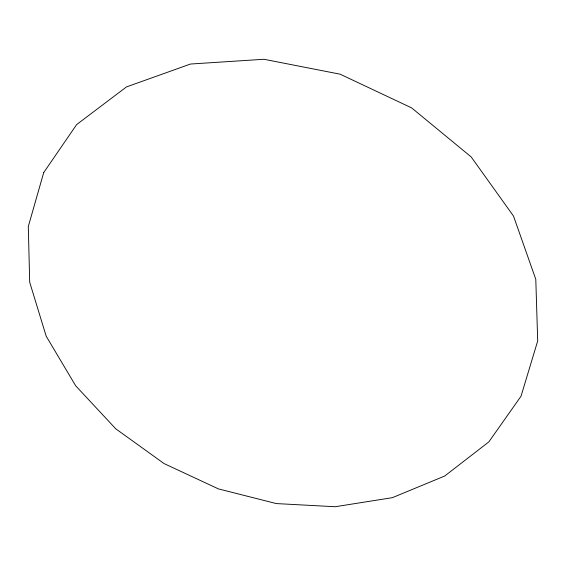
<?xml version="1.0" encoding="UTF-8"?>
<svg xmlns="http://www.w3.org/2000/svg" width="566" height="566" viewBox="0 0 566 566"><rect width="100%" height="100%" fill="white"/><g stroke="black" fill="none" stroke-linecap="round" stroke-linejoin="round"><path stroke-width="0.85" d="M43.695 172.616L28.3 226.527L29.694 282.208L46.193 336.204L75.66 385.771L115.754 428.802L164.14 463.618L218.462 488.904L276.321 503.577L335.206 506.726L392.365 497.677L444.706 476.027L488.819 441.919L521.024 396.228L537.7 340.93L535.79 279.321L513.511 216.07L471.16 156.909L411.588 107.865L340.145 74.188L263.933 59.274L190.487 64.036L126.451 86.931L76.643 124.577L43.695 172.616"/></g></svg>
